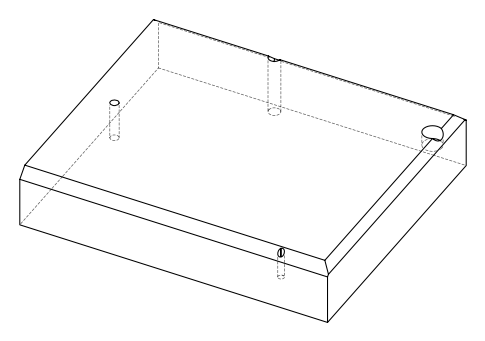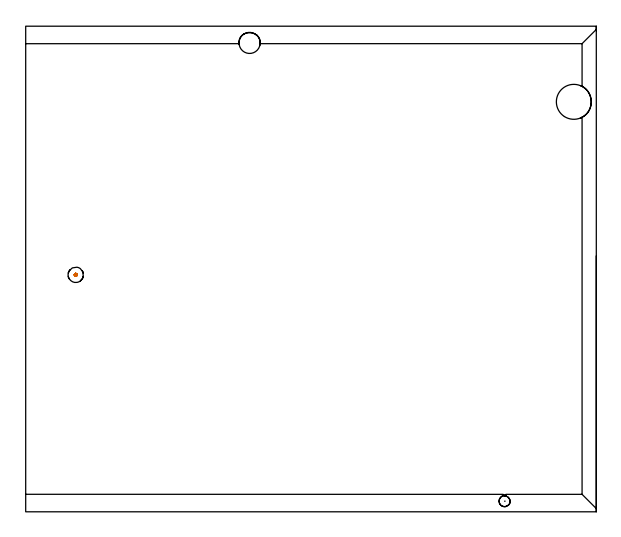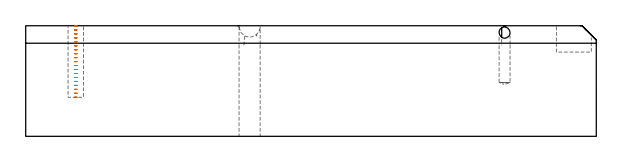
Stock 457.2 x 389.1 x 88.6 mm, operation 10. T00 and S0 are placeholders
(PLAN: 10 operations, 6 tool changes, 53.7 min)
(1 SPOT_DRILL | STEP1HOLE | NXT0321_9005460120000 | 0.03 min | 1 mm3)
(2 SPOT_DRILL_1 | STEP1POCKET | NXT0321_9005460120000 | 0.03 min | 28 mm3)
(3 DRILL_THROUGH_HOLE_INTO_CENTER | STEP1HOLE | NXT0301_065 | 0.38 min | 6103 mm3)
(4 DRILL_TO_ENLARGE_THROUGH_HOLE | STEP1HOLE | UGT0301_292 | 0.39 min | 13722 mm3)
(5 DRILL_BLIND_HOLE_INTO_CENTER | STEP1POCKET | NXT0301_059 | 0.19 min | 2750 mm3)
(6 INDEXABLE_INSERT_DRILL_BLIND_HOLE_FROM_SOLID | STEP1POCKET_1 | UGT0302_007 | 0.09 min | 12979 mm3)
(7 AREA_MILL | FG_CHAMFER_SURFACE | UGT0205_001 | 18.39 min | 44335 mm3)
(8 AREA_MILL_1 | FG_CHAMFER_SURFACE_1 | UGT0205_001 | 14.75 min | 24220 mm3)
(9 AREA_MILL_2 | FG_CHAMFER_SURFACE_2 | UGT0205_001 | 18.58 min | 43877 mm3)
(10 MILL_BLIND_HOLE_FROM_SOLID_MATERIAL | STEP1POCKET_2 | UGT0201_128 | Spiral | 0.84 min | 6734 mm3)
(TOOL NXT0321_9005460120000 | NC Spot Drill, 142deg, 12mm, Carbide, Uncoated | D12 PA142 FL30 Z2)
(TOOL NXT0301_065 | Carbide Drill 9.4mm [860.1-0940-075A1-MM 2214] | D9.4 PA140 FL98 Z2)
(TOOL UGT0301_292 | Twist Drill 16.9 mm | D16.9 PA118 FL120 Z2)
(TOOL NXT0301_059 | Carbide Drill 8.8mm [860.1-0880-026A1-MM 2214] | D8.8 PA140 FL47 Z2)
(TOOL UGT0302_007 | Indexable Insert Drill 28mm | D28 PA180 FL50 Z2)
(TOOL UGT0205_001 | Chamfer Mill 20 x 3 x 45 deg. | D20 FL50 Z2)
(TOOL UGT0201_128 | Carbide End Mill 10.0 | D10 FL15 Z4)
(OP 10 MILL_BLIND_HOLE_FROM_SOLID_MATERIAL)
G17 G21 G94 G90
T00 M6
G54
G17 G0 G90 X40.1 Y189.9 S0 M3
G43 Z98.6 H0
Z88.426
G94 G3 X40.675 Y190.475 R0.575 F250.
X40.1 Y191.05 R0.575
X38.95 Y189.9 R1.15
X40.1 Y191.05 R-1.15
X39.525 Y190.475 R0.575
X40.1 Y189.9 R0.575
G0 Z85.253
G3 X40.675 Y190.475 R0.575
X40.1 Y191.05 R0.575
X38.95 Y189.9 R1.15
X40.1 Y191.05 R-1.15
X39.525 Y190.475 R0.575
X40.1 Y189.9 R0.575
G0 Z82.079
G3 X40.675 Y190.475 R0.575
X40.1 Y191.05 R0.575
X38.95 Y189.9 R1.15
X40.1 Y191.05 R-1.15
X39.525 Y190.475 R0.575
X40.1 Y189.9 R0.575
G0 Z78.905
G3 X40.675 Y190.475 R0.575
X40.1 Y191.05 R0.575
X38.95 Y189.9 R1.15
X40.1 Y191.05 R-1.15
X39.525 Y190.475 R0.575
X40.1 Y189.9 R0.575
G0 Z75.732
G3 X40.675 Y190.475 R0.575
X40.1 Y191.05 R0.575
X38.95 Y189.9 R1.15
X40.1 Y191.05 R-1.15
X39.525 Y190.475 R0.575
X40.1 Y189.9 R0.575
G0 Z72.558
G3 X40.675 Y190.475 R0.575
X40.1 Y191.05 R0.575
X38.95 Y189.9 R1.15
X40.1 Y191.05 R-1.15
X39.525 Y190.475 R0.575
X40.1 Y189.9 R0.575
G0 Z69.384
G3 X40.675 Y190.475 R0.575
X40.1 Y191.05 R0.575
X38.95 Y189.9 R1.15
X40.1 Y191.05 R-1.15
X39.525 Y190.475 R0.575
X40.1 Y189.9 R0.575
G0 Z66.211
G3 X40.675 Y190.475 R0.575
X40.1 Y191.05 R0.575
X38.95 Y189.9 R1.15
X40.1 Y191.05 R-1.15
X39.525 Y190.475 R0.575
X40.1 Y189.9 R0.575
G0 Z63.037
G3 X40.675 Y190.475 R0.575
X40.1 Y191.05 R0.575
X38.95 Y189.9 R1.15
X40.1 Y191.05 R-1.15
X39.525 Y190.475 R0.575
X40.1 Y189.9 R0.575
G0 Z59.863
G3 X40.675 Y190.475 R0.575
X40.1 Y191.05 R0.575
X38.95 Y189.9 R1.15
X40.1 Y191.05 R-1.15
X39.525 Y190.475 R0.575
X40.1 Y189.9 R0.575
G0 Z56.689
G3 X40.675 Y190.475 R0.575
X40.1 Y191.05 R0.575
X38.95 Y189.9 R1.15
X40.1 Y191.05 R-1.15
X39.525 Y190.475 R0.575
X40.1 Y189.9 R0.575
G0 Z53.516
G3 X40.675 Y190.475 R0.575
X40.1 Y191.05 R0.575
X38.95 Y189.9 R1.15
X40.1 Y191.05 R-1.15
X39.525 Y190.475 R0.575
X40.1 Y189.9 R0.575
G0 Z50.342
G3 X40.675 Y190.475 R0.575
X40.1 Y191.05 R0.575
X38.95 Y189.9 R1.15
X40.1 Y191.05 R-1.15
X39.525 Y190.475 R0.575
X40.1 Y189.9 R0.575
G0 Z47.168
G3 X40.675 Y190.475 R0.575
X40.1 Y191.05 R0.575
X38.95 Y189.9 R1.15
X40.1 Y191.05 R-1.15
X39.525 Y190.475 R0.575
X40.1 Y189.9 R0.575
G0 Z43.995
G3 X40.675 Y190.475 R0.575
X40.1 Y191.05 R0.575
X38.95 Y189.9 R1.15
X40.1 Y191.05 R-1.15
X39.525 Y190.475 R0.575
X40.1 Y189.9 R0.575
G0 Z40.821
G3 X40.675 Y190.475 R0.575
X40.1 Y191.05 R0.575
X38.95 Y189.9 R1.15
X40.1 Y191.05 R-1.15
X39.525 Y190.475 R0.575
X40.1 Y189.9 R0.575
G0 Z37.647
G3 X40.675 Y190.475 R0.575
X40.1 Y191.05 R0.575
X38.95 Y189.9 R1.15
X40.1 Y191.05 R-1.15
X39.525 Y190.475 R0.575
X40.1 Y189.9 R0.575
G0 Z34.474
G3 X40.675 Y190.475 R0.575
X40.1 Y191.05 R0.575
X38.95 Y189.9 R1.15
X40.1 Y191.05 R-1.15
X39.525 Y190.475 R0.575
X40.1 Y189.9 R0.575
G0 Z31.3
G3 X40.675 Y190.475 R0.575
X40.1 Y191.05 R0.575
X38.95 Y189.9 R1.15
X40.1 Y191.05 R-1.15
X39.525 Y190.475 R0.575
X40.1 Y189.9 R0.575
G0 Z98.6
M5
M2
